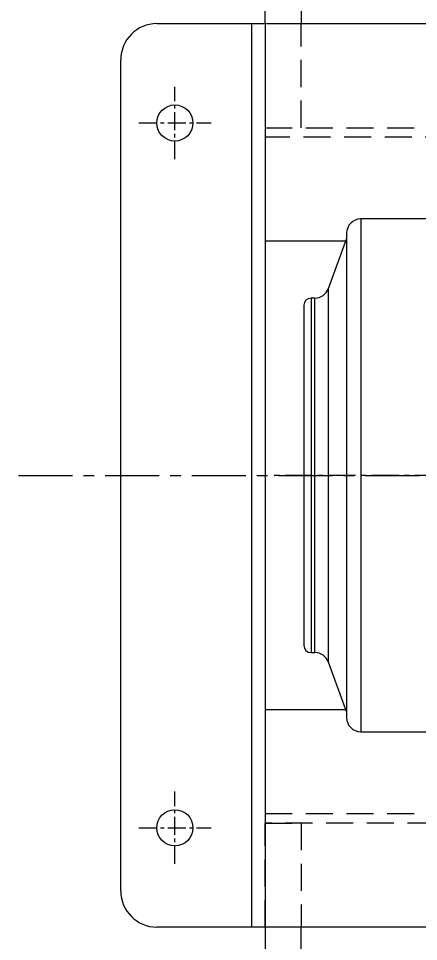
# Model space of a CAD drawing. Header units: millimetres. Extents: x -1229 to 6348, y -522 to 5252.
# Drawn here: x 291 to 573, y 2375 to 3024 of the extents above; entities that cross this region are included whole.
import ezdxf

# ---------------------------------------------------------------- set-up
doc = ezdxf.new("R2010")
doc.units = ezdxf.units.MM
doc.header["$LTSCALE"] = 25.4
doc.linetypes.add('CENTERX2', pattern=[0.8, 0.5, -0.1, 0.1, -0.1])
doc.linetypes.add('HIDDEN', pattern=[0.375, 0.25, -0.125])
doc.layers.get('Defpoints').update_dxf_attribs({"lineweight": 5})
doc.layers.add('Centerline', color=5, linetype='CENTERX2', lineweight=5)
doc.layers.add('HID2', color=3, linetype='HIDDEN', lineweight=5)
doc.styles.get("Standard").update_dxf_attribs({"font": 'arial.ttf'})
doc.dimstyles.new('STANDARD 2 PLCS$3', dxfattribs={"dimtxt": 25.4, "dimasz": 12.7, "dimexe": 4.572, "dimexo": 1.5875, "dimgap": 2.286, "dimtad": 0, "dimtih": 1, "dimtoh": 1, "dimzin": 4, "dimdsep": 46, "dimtxsty": 'Standard', "dimcen": 2.286, "dimaunit": 1, "dimadec": 0, "dimazin": 1, "dimtfac": 1, "dimtofl": 0, "dimtmove": 1, "dimatfit": 3, "dimfxl": 25.4, "dimtolj": 1, "dimtzin": 4, "dimarcsym": 0})

# ---------------------------------------------------------------- blocks, each defined once
blk = doc.blocks.new('HHI 286TS TOP VIEW')
at = {"color": 7, "linetype": 'Continuous', "lineweight": 5}
for p, q in [((22010.55, 1702.43), (21887.55, 1702.43)), ((21887.55, 1702.43), (21887.55, 1342.03)), ((21877.55, 1688.74), (21864.65, 1653.39)), ((21877.55, 1692.43), (21877.55, 1352.03)), ((21864.65, 1653.39), (21864.65, 1522.23)), ((21855.25, 1646.81), (21852.55, 1646.81)), ((21852.55, 1646.81), (21852.55, 1522.23)), ((21855.25, 1522.23), (21855.25, 1646.81)), ((21852.55, 1522.23), (21852.55, 1397.65)), ((21855.25, 1397.65), (21855.25, 1522.23)), ((21864.65, 1522.23), (21864.65, 1391.08)), ((21852.55, 1397.65), (21855.25, 1397.65)), ((21864.65, 1391.08), (21877.55, 1355.73)), ((21887.55, 1342.03), (22010.55, 1342.03))]:
    blk.add_line(p, q, dxfattribs=at)
for centre, radius, start, end in [((21887.55, 1692.43), 10, 90, 180), ((21855.25, 1656.81), 10, 270, 339.94442), ((21852.55, 1641.81), 5, 90, 180), ((21852.55, 1402.65), 5, 180, 270), ((21855.25, 1387.65), 10, 20.05558, 90), ((21887.55, 1352.03), 10, 180, 270)]:
    blk.add_arc(centre, radius, start, end, dxfattribs=at)
for points in [[(21847.56, 1641.81), (21847.56, 1641.72), (21847.56, 1641.53), (21847.56, 1639.96), (21847.56, 1637.36), (21847.56, 1633.57), (21847.56, 1628.61), (21847.56, 1622.47), (21847.56, 1615.22), (21847.56, 1606.94), (21847.56, 1597.76), (21847.56, 1587.82), (21847.56, 1577.31), (21847.56, 1566.4), (21847.56, 1555.28), (21847.56, 1544.13), (21847.56, 1533.11), (21847.56, 1525.82), (21847.56, 1522.23)], [(21847.56, 1522.23), (21847.56, 1518.65), (21847.56, 1511.35), (21847.56, 1500.33), (21847.56, 1489.19), (21847.56, 1478.07), (21847.56, 1467.16), (21847.56, 1456.65), (21847.56, 1446.71), (21847.56, 1437.53), (21847.56, 1429.25), (21847.56, 1422), (21847.56, 1415.86), (21847.56, 1410.9), (21847.56, 1407.11), (21847.56, 1404.51), (21847.56, 1402.94), (21847.56, 1402.75), (21847.56, 1402.65)]]:
    blk.add_open_spline(points, degree=3, knots=[0, 0, 0, 0, 0.057284, 0.116497, 0.177468, 0.239987, 0.303803, 0.368625, 0.434137, 0.5, 0.565863, 0.631375, 0.696197, 0.760013, 0.822532, 0.883503, 0.942716, 1, 1, 1, 1], dxfattribs=at)
at = {"layer": 'Centerline', "lineweight": 5, "ltscale": 1.5}
blk.add_line((22523.86, 1522.23), (21826.3, 1522.23), dxfattribs=at)
blk = doc.blocks.new('*D33')
at = {"color": 0, "lineweight": -2, "transparency": 16777216}
for p, q in [((1394.41, 2603.33), (1398.98, 2603.33)), ((1396.69, 2601.04), (1396.69, 2605.61)), ((1116, 2169.37), (1384.62, 2584.66)), ((1103.3, 2169.37), (1116, 2169.37))]:
    blk.add_line(p, q, dxfattribs=at)
at = {"color": 0, "transparency": 16777216}
blk.add_solid([(1382.84, 2585.81), (1386.4, 2583.52), (1391.52, 2595.33)], dxfattribs=at)
at = {"layer": 'Defpoints', "color": 0, "transparency": 16777216}
for p in [(1401.86, 2611.32), (1391.52, 2595.33)]:
    blk.add_point(p, dxfattribs=at)
at = {"color": 0, "lineweight": 5, "transparency": 16777216, "insert": (751.37, 2169.37), "char_height": 50, "attachment_point": 5}
blk.add_mtext('\\A1;3/4-10 UNC HOLE, 8X', dxfattribs=at)

msp = doc.modelspace()

# ---------------------------------------------------------------- linework, layer by layer
at = {"color": 7, "linetype": 'Continuous', "lineweight": 5}
for p, q in [((388.742, 3020.559), (464.942, 3020.559)), ((455.417, 3020.559), (455.417, 2385.559)), ((464.942, 3020.559), (1529.449, 3020.559)), ((363.342, 2410.959), (363.342, 2995.159)), ((363.342, 2410.959), (363.342, 2995.159)), ((521.478, 2867.651), (464.942, 2867.651)), ((464.942, 2538.467), (521.478, 2538.467)), ((464.942, 2385.559), (388.742, 2385.559)), ((1529.449, 2385.559), (464.942, 2385.559))]:
    msp.add_line(p, q, dxfattribs=at)
at = {"color": 7, "lineweight": 5, "ltscale": 3}
msp.add_line((464.942, 3020.559), (464.942, 2385.559), dxfattribs=at)
for points in [[(464.942, 3020.559), (464.942, 3109.459), (490.342, 3109.459), (490.342, 3020.559)], [(464.942, 2385.559), (464.942, 2296.659), (490.342, 2296.659), (490.342, 2385.559)]]:
    msp.add_lwpolyline(points, dxfattribs=at)
at = {"color": 7, "linetype": 'Continuous', "lineweight": 5}
for centre in [(401.442, 2950.709), (401.442, 2455.409)]:
    msp.add_circle(centre, 12.7, dxfattribs=at)
for centre, start, end in [((388.742, 2995.159), 90, 180), ((388.742, 2410.959), 180, 270)]:
    msp.add_arc(centre, 25.4, start, end, dxfattribs=at)
at = {"layer": 'Centerline', "lineweight": 5}
for p, q in [((401.442, 2925.309), (401.442, 2976.109)), ((376.042, 2950.709), (426.842, 2950.709)), ((401.442, 2430.009), (401.442, 2480.809)), ((376.042, 2455.409), (426.842, 2455.409))]:
    msp.add_line(p, q, dxfattribs=at)
at = {"layer": 'Centerline', "lineweight": 5, "ltscale": 3}
msp.add_line((291.365, 2703.059), (2216.024, 2703.059), dxfattribs=at)
at = {"layer": 'HID2', "color": 7, "linetype": 'HIDDEN', "lineweight": 5, "ltscale": 3}
for p, q in [((464.942, 2947.407), (1482.452, 2947.407)), ((1482.452, 2940.803), (464.942, 2940.803)), ((464.942, 2465.315), (726.876, 2465.315)), ((726.876, 2458.711), (464.942, 2458.711))]:
    msp.add_line(p, q, dxfattribs=at)
at = {"layer": 'HID2', "color": 7, "lineweight": 5, "ltscale": 3}
for points in [[(464.942, 3020.559), (464.942, 2947.407), (490.342, 2947.407), (490.342, 3020.559)], [(464.942, 2385.559), (464.942, 2458.711), (490.342, 2458.711), (490.342, 2385.559)]]:
    msp.add_lwpolyline(points, dxfattribs=at)

# ---------------------------------------------------------------- block references
at = {"color": 7, "lineweight": 5}
msp.add_blockref('HHI 286TS TOP VIEW', (-21355.379, 1180.824), dxfattribs=at)

# ---------------------------------------------------------------- dimensions: what is measured, and where the dimension line sits
at = {"lineweight": 5}
dim = msp.add_diameter_dim_2p(p1=(1401.864, 2611.324), p2=(1391.518, 2595.328), text='3/4-10 UNC HOLE, 8X', dimstyle='STANDARD 2 PLCS$3', override={"dimtxt": 50}, dxfattribs=at)
dim.commit()
dim.dimension.update_dxf_attribs({"geometry": '*D33', "text_midpoint": (1115.998, 2169.371), "dimtype": 163})

doc.saveas('drawing.dxf')
